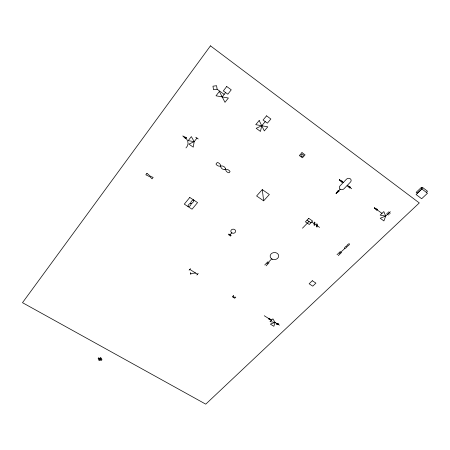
<?xml version="1.0" encoding="UTF-8"?>
<svg xmlns="http://www.w3.org/2000/svg" width="450" height="450" viewBox="0 0 450 450"><rect width="100%" height="100%" fill="white"/><g stroke="black" fill="none" stroke-linecap="round" stroke-linejoin="round"><path stroke-width="0.67" d="M313.993 225.101L314.404 222.03M314.567 225.501L314.978 222.435M316.384 226.761L316.806 223.701M316.963 227.154L317.379 224.1M194.181 141.666L188.235 140.619L191.351 136.609L194.181 141.666L193.247 147.144L188.882 144.129L194.181 141.666L196.976 138.094M261.759 125.747L260.466 131.417L256.174 128.306L261.759 125.747L265.224 121.601M275.001 322.425L270.017 321.615L272.908 318.819L275.001 322.425L273.87 326.289L270.343 324.101L275.001 322.425L279.405 325.164M385.701 216.084L380.149 215.128L383.799 211.601L385.701 216.084L383.906 220.928L380.199 218.239L385.701 216.084L390.291 211.674M336.06 193.477L338.231 190.378L339.21 191.081L336.06 193.477L340.183 189.219A2.711 2.323 -17.2 0 0 343.963 188.786L350.415 182.138A2.739 2.346 -18.7 0 0 350.274 178.779A2.739 2.346 -18.7 0 0 346.455 179.229L340.009 185.912A2.711 2.323 -17.2 0 0 340.178 189.219M222.199 96.907L225.579 92.554M189.107 270.18L190.479 268.633M262.271 189.613L256.607 195.986L263.655 200.829L269.342 194.513L262.271 189.613L263.655 200.829M229.995 234.81L231.761 232.852M196.836 274.989L198.219 273.454M264.757 264.971L267.806 261.816M266.94 263.829L271.721 258.879M266.074 265.832L269.128 262.676M302.468 228.206L309.015 221.445M337.022 254.706L340.374 251.454M339.339 253.524L344.824 248.49A1.316 1.069 -12.1 0 0 345.302 248.349A2.599 2.121 -12.1 0 0 345.763 248.074A4.534 3.707 -12.1 0 0 346.736 247.134A2.599 2.121 -12.2 0 0 346.989 246.718A1.316 1.074 -12.3 0 0 347.079 246.302L347.209 246.178A1.316 1.074 -12.5 0 0 347.687 246.037A2.604 2.132 -12.5 0 0 348.154 245.768A4.545 3.718 -12.5 0 0 349.132 244.817A2.604 2.132 -12.6 0 0 349.386 244.401A1.322 1.08 -12.7 0 0 349.476 243.984L349.2 243.754A1.322 1.074 -12.7 0 0 348.666 243.9A2.604 2.121 -12.7 0 0 348.204 244.176A4.539 3.69 -12.7 0 0 347.226 245.121A2.604 2.121 -12.7 0 0 346.973 245.542A1.316 1.074 -12.6 0 0 346.882 245.953L346.804 246.077A1.316 1.074 -12.3 0 0 346.275 246.218A2.593 2.115 -12.3 0 0 345.808 246.493A4.522 3.679 -12.4 0 0 344.835 247.433A2.593 2.109 -12.3 0 0 344.588 247.854A1.311 1.069 -12.2 0 0 344.498 248.265L344.593 248.439M338.31 255.583L341.662 252.343M421.892 188.983L416.081 194.524L421.661 198.743L427.483 193.241L421.256 188.477L422.426 187.357L427.5 191.233L426.33 192.341M276.109 323.994L278.213 323.578M276.683 324.349L278.781 323.933M217.114 89.224L213.508 89.719L212.963 86.192L216.579 85.697L217.114 89.224L224.162 94.382M190.637 273.527L195.604 273.021M271.457 320.22L268.431 318.915L269.156 318.212L271.457 320.22L264.246 315.731M374.372 207.833L377.651 209.441L376.74 210.33L374.372 207.833L381.971 213.368M339.294 179.713L342.692 181.401L341.792 182.334L339.294 179.713L343.221 182.582M347.181 185.473L350.55 187.144L349.65 188.066L347.181 185.473L351.692 188.769M99.174 359.269L100.254 359.859M189.793 269.404L197.528 274.219M228.791 234.023L231.204 235.603M228.33 234.534L230.743 236.115M311.726 221.957L319.562 227.396M307.086 220.106L310.933 222.773M195.733 137.233L198.214 138.96M387.54 212.777L389.402 214.138M386.623 213.66L388.479 215.021M388.457 211.894L390.319 213.255M190.44 272.559L190.839 274.494M184.838 137.368A7.47 6.879 15.3 0 1 185.968 147.932M225.006 169.566A3.887 3.533 2.2 0 1 220.708 166.567A4.14 3.763 4.2 0 0 217.271 162.484L215.972 164.059A4.157 3.791 3.4 0 0 221.209 165.96A3.876 3.51 2.9 0 1 225.546 168.919M225.607 168.84A4.101 3.718 0.9 0 0 229.061 172.806L230.074 171.602A4.084 3.69 1.8 0 0 224.938 169.639M210.471 45.844L22.5 302.687L205.751 404.156L419.293 202.939L210.471 45.844M146.953 173.301L145.828 174.78L150.232 176.963L152.021 178.858L153.152 177.39L150.632 176.439L146.953 173.301M219.375 91.44L216.017 95.799L228.375 98.016L224.994 102.33L219.375 91.44M186.446 137.717L185.67 138.718L182.745 135.922L186.446 137.717M226.732 86.501L223.324 90.906L227.829 94.202L231.244 89.826L226.732 86.501M189.787 197.46L184.297 204.131L192.037 209.205L197.561 202.601L189.787 197.46M259.178 120.527L255.735 124.678L267.784 126.816L264.324 130.922L259.178 120.527M266.558 115.83L263.07 120.021L267.379 123.176L270.872 119.014L266.558 115.83M98.736 357.907L98.111 358.622L101.396 360.416L102.021 359.707L98.736 357.907M100.502 357.756L98.556 359.978L99.636 360.568L101.582 358.346L100.502 357.756M301.978 152.623L299.34 155.571L302.417 157.809L305.061 154.873L301.978 152.623M233.415 295.661L232.346 296.769L234.72 298.243L235.789 297.141L233.848 297.18L233.415 295.661M308.762 218.374L305.421 221.833L309.262 224.494L312.609 221.051L308.762 218.374M312.3 280.733L309.144 283.781L312.756 286.149L315.917 283.118L312.3 280.733M421.279 187.487L416.183 192.352L417.308 193.202L422.404 188.347L421.279 187.487M193.399 199.963L193.365 199.963A1.772 1.552 8 0 0 192.741 200.171A3.493 3.066 7.8 0 0 192.167 200.565A6.081 5.327 7.4 0 0 191.042 201.926A3.493 3.06 7.9 0 0 190.789 202.528A1.766 1.547 8.2 0 0 190.749 203.119L191.087 203.614A1.766 1.547 8.7 0 1 191.053 204.204A3.493 3.054 9 0 1 190.8 204.801A6.092 5.333 9.4 0 1 189.681 206.151A3.488 3.054 9 0 1 189.112 206.539A1.766 1.541 8.8 0 1 188.494 206.741L188.016 206.454A1.761 1.541 8.5 0 1 188.044 205.841A3.482 3.038 8.2 0 1 188.291 205.239A6.064 5.288 7.8 0 1 189.411 203.889A3.482 3.043 8.1 0 1 189.984 203.501A1.766 1.541 8.4 0 1 190.603 203.293L191.239 203.434A1.772 1.552 8.5 0 0 191.857 203.231A3.499 3.071 8.7 0 0 192.431 202.838A6.114 5.372 9.1 0 0 193.556 201.482A3.504 3.077 8.7 0 0 193.815 200.88A1.772 1.558 8.3 0 0 193.849 200.284L193.466 199.963M231.846 232.903A2.413 2.064 1.1 0 0 235.626 231.401A2.413 2.064 1.1 0 0 232.194 229.348A2.413 2.064 1.1 0 0 231.846 232.903M272.374 259.234A4.286 3.555 -3.9 0 0 278.707 255.887A4.286 3.555 -3.9 0 0 272.199 253.074A4.286 3.555 -3.9 0 0 272.374 259.234M301.787 156.33A1.181 1.057 -16 0 0 303.289 155.002A1.181 1.057 -16 0 0 301.348 154.547A1.181 1.057 -16 0 0 301.787 156.33"/></g></svg>
